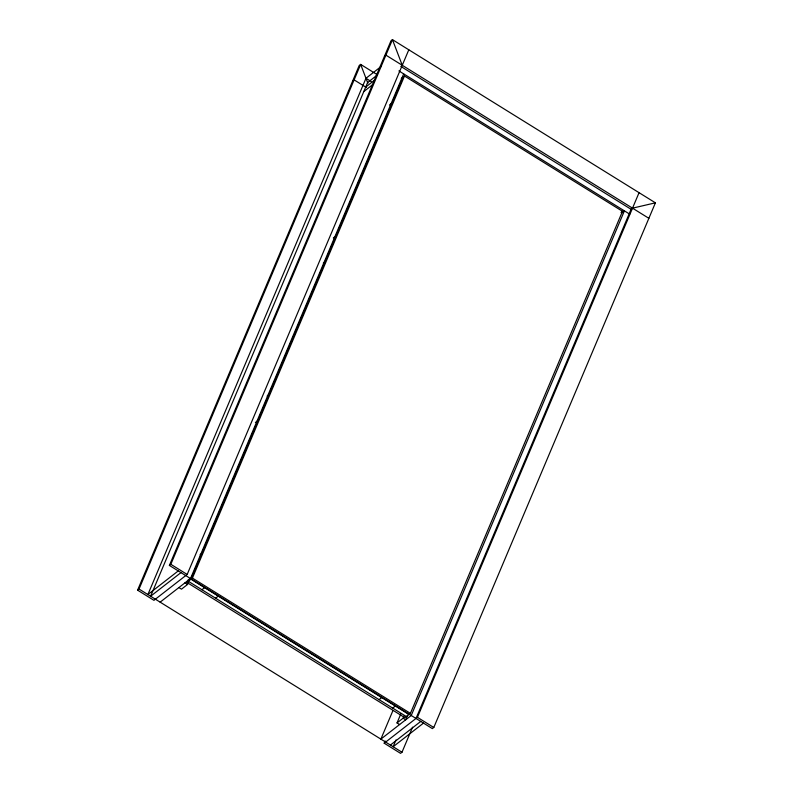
<?xml version="1.0" encoding="UTF-8"?>
<svg xmlns="http://www.w3.org/2000/svg" width="793" height="793" viewBox="0 0 793 793"><rect width="100%" height="100%" fill="white"/><g stroke="black" fill="none" stroke-linecap="round" stroke-linejoin="round"><path stroke-width="1.19" d="M408.801 49.8L187.178 574.449L153.941 600.321L137.585 590.17L359.209 65.522L360.656 64.402L377.002 74.542M137.585 590.17L139.033 589.05L360.656 64.402L367.902 83.344M381.146 66.473L365.969 78.289L147.885 594.552L178.247 570.92M169.385 565.429L391.008 40.77L392.456 39.65L655.414 202.83L433.791 727.478L432.344 728.598L169.385 565.429L170.832 564.299L392.456 39.65L402.259 65.284M401.278 78.517L404.489 76.019L622.495 211.295L410.407 713.363L404.866 717.675L186.87 582.399L187.842 580.119M189.279 578.989L188.318 581.279L406.313 716.545M178.891 587.563L181.488 589.169L187.554 584.451L188.516 582.171M403.677 73.878L190.508 578.533L160.146 602.155M403.052 77.139L190.974 579.207L408.97 714.483M186.87 582.399L192.412 578.087L404.489 76.019M392.902 710.647L380.868 739.126L411.23 715.494L624.398 210.849L621.553 213.059M412.578 727.171L401.992 752.23L400.544 753.35L384.199 743.2L385.16 740.93M399.613 724.534L397.025 722.929L400.881 713.809M397.025 722.929L403.102 718.2L404.063 715.92M396.024 739.899L393.14 746.728L423.492 723.107M407.612 715.246L405.689 719.806L403.102 718.2M415.998 718.458L631.079 209.293L632.517 208.162L655.414 202.83M384.199 743.2L417.435 717.328L639.059 192.679M352.667 81.015L354.114 79.885L366.376 87.498M384.466 56.263L385.904 55.133L648.872 218.313M377.081 75.176L367.605 82.561L150.611 596.237L180.973 572.615M365.692 87.071L374.227 80.43M363.779 91.591L373.265 84.207M389.492 105.023L392.148 102.951M333.338 237.959L335.994 235.888M323.316 263.088L325.09 261.71M267.162 396.024L268.936 394.646M255.376 422.52L258.032 420.459M621.048 212.415L622.495 211.295M200.104 554.773L201.878 553.395M201.937 589.724L204.594 587.663M215.567 598.18L218.224 596.118M379.064 699.644L381.72 697.572M392.684 708.09L395.34 706.028M390.414 745.043L420.766 721.412M400.812 66.404L631.634 209.639M398.909 70.924L629.731 214.16M365.969 78.289L371.233 81.55M170.832 564.299L187.178 574.449M417.435 717.328L433.791 727.478M192.412 578.087L410.407 713.363M184.967 582.845L187.554 584.451M139.033 589.05L401.992 752.23"/></g></svg>
